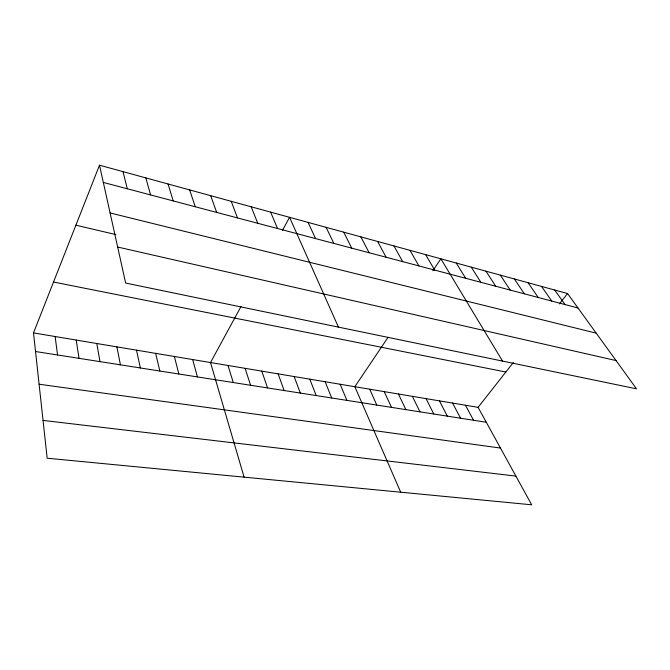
<?xml version="1.0" encoding="UTF-8"?>
<svg xmlns="http://www.w3.org/2000/svg" width="670" height="670" viewBox="0 0 670 670"><rect width="100%" height="100%" fill="white"/><g stroke="black" fill="none" stroke-linecap="round" stroke-linejoin="round"><path stroke-width="1" d="M33.5 332.906L478.079 407.343L531.687 504.803L47.168 458.213L33.5 332.906L99.503 165.197L567.557 293.552L636.5 388.826L125.65 283.05L99.503 165.197M241.016 306.517L210.514 362.545L244.089 477.149M282.38 230.522L289.566 217.315L338.425 327.102M388.089 337.278L354.84 386.707L400.685 492.207M432.837 270.755L440.868 258.804L502.542 361.088M478.079 407.343L513.287 362.562M559.4 303.912L567.557 293.552M43.047 420.408L515.9 476.102M39.095 384.22L500.482 448.071M35.527 351.516L486.278 422.251M53.525 282.028L505.85 372.026M117.66 247.037L616.057 360.577M75.894 225.195L115.927 234.601M110.098 212.943L596.208 333.149M103.331 182.433L578.017 308.007M554.685 290.018L565.044 304.574M541.528 286.408L551.779 301.065M528.094 282.723L538.228 297.48M514.359 278.963L524.367 293.812M500.314 275.11L510.197 290.06M485.959 271.174L495.7 286.232M471.27 267.146L480.867 282.305M456.245 263.025L465.683 278.284M425.601 254.617L434.696 270.094M409.981 250.337L418.884 265.906M393.985 245.949L402.695 261.627M377.612 241.46L386.121 257.238M465.457 405.233L473.539 420.249M452.577 403.072L460.55 418.214M360.854 236.862L369.137 252.749M439.453 400.878L447.3 416.137M343.685 232.155L351.725 248.143M426.053 398.633L433.775 414.01M412.393 396.347L419.973 411.849M326.089 227.331L333.886 243.419M398.441 394.01L405.878 409.638M308.058 222.39L315.587 238.579M384.212 391.632L391.498 407.377M369.681 389.195L376.8 405.074M270.605 212.114L277.564 228.52M340.134 384.245L346.918 400.384M325.118 381.733L331.725 397.997M251.158 206.779L257.799 223.294M309.791 379.17L316.198 395.56M231.2 201.31L237.507 217.926M294.13 376.548L300.336 393.072M278.125 373.868L284.13 390.526M210.707 195.69L216.661 212.415M261.777 371.13L267.565 387.93M189.66 189.92L195.238 206.745M245.069 368.333L250.622 385.267M227.984 365.468L233.286 382.553M168.044 183.99L173.228 200.925M145.834 177.902L150.583 194.936M192.65 359.555L197.424 376.925M174.368 356.49L178.857 374.011M122.995 171.637L127.292 188.773M155.649 353.358L159.845 371.029M136.496 350.15L140.373 367.972M116.89 346.867L120.433 364.84M96.798 343.509L99.989 361.632M76.221 340.059L79.043 358.349M55.124 336.533L57.561 354.974"/></g></svg>
